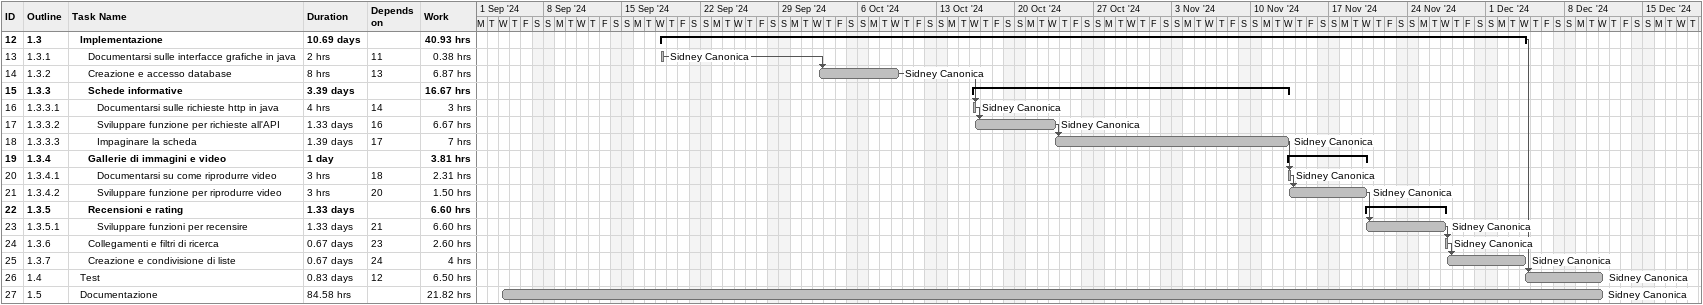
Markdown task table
| ID | WBS | Task | Duration | Start | Finish | Predecessors | Resources | Work (h) |
|---|---|---|---|---|---|---|---|---|
| 12 | 1.3 | **Implementazione** | 10.69d | 2024-09-18 | 2024-12-04 |  |  | 40.93 |
| 13 | 1.3.1 | Documentarsi sulle interfacce grafiche in java | 2h | 2024-09-18 | 2024-09-18 | 11 | Sidney Canonica | 0.38 |
| 14 | 1.3.2 | Creazione e accesso database | 8h | 2024-10-02 | 2024-10-09 | 13 | Sidney Canonica | 6.87 |
| 15 | 1.3.3 | **Schede informative** | 3.39d | 2024-10-16 | 2024-11-13 |  |  | 16.67 |
| 16 | 1.3.3.1 | Documentarsi sulle richieste http in java | 4h | 2024-10-16 | 2024-10-16 | 14 | Sidney Canonica | 3 |
| 17 | 1.3.3.2 | Sviluppare funzione per richieste all'API | 1.33d | 2024-10-16 | 2024-10-23 | 16 | Sidney Canonica | 6.67 |
| 18 | 1.3.3.3 | Impaginare la scheda | 1.39d | 2024-10-23 | 2024-11-13 | 17 | Sidney Canonica | 7 |
| 19 | 1.3.4 | **Gallerie di immagini e video** | 1d | 2024-11-13 | 2024-11-20 |  |  | 3.81 |
| 20 | 1.3.4.1 | Documentarsi su come riprodurre video | 3h | 2024-11-13 | 2024-11-13 | 18 | Sidney Canonica | 2.31 |
| 21 | 1.3.4.2 | Sviluppare funzione per riprodurre video | 3h | 2024-11-13 | 2024-11-20 | 20 | Sidney Canonica | 1.50 |
| 22 | 1.3.5 | **Recensioni e rating** | 1.33d | 2024-11-20 | 2024-11-27 |  |  | 6.60 |
| 23 | 1.3.5.1 | Sviluppare funzioni per recensire | 1.33d | 2024-11-20 | 2024-11-27 | 21 | Sidney Canonica | 6.60 |
| 24 | 1.3.6 | Collegamenti e filtri di ricerca | 0.67d | 2024-11-27 | 2024-11-27 | 23 | Sidney Canonica | 2.60 |
| 25 | 1.3.7 | Creazione e condivisione di liste | 0.67d | 2024-11-27 | 2024-12-04 | 24 | Sidney Canonica | 4 |
| 26 | 1.4 | Test | 0.83d | 2024-12-04 | 2024-12-11 | 12 | Sidney Canonica | 6.50 |
| 27 | 1.5 | Documentazione | 84.58h | 2024-09-04 | 2024-12-11 |  | Sidney Canonica | 21.82 |
